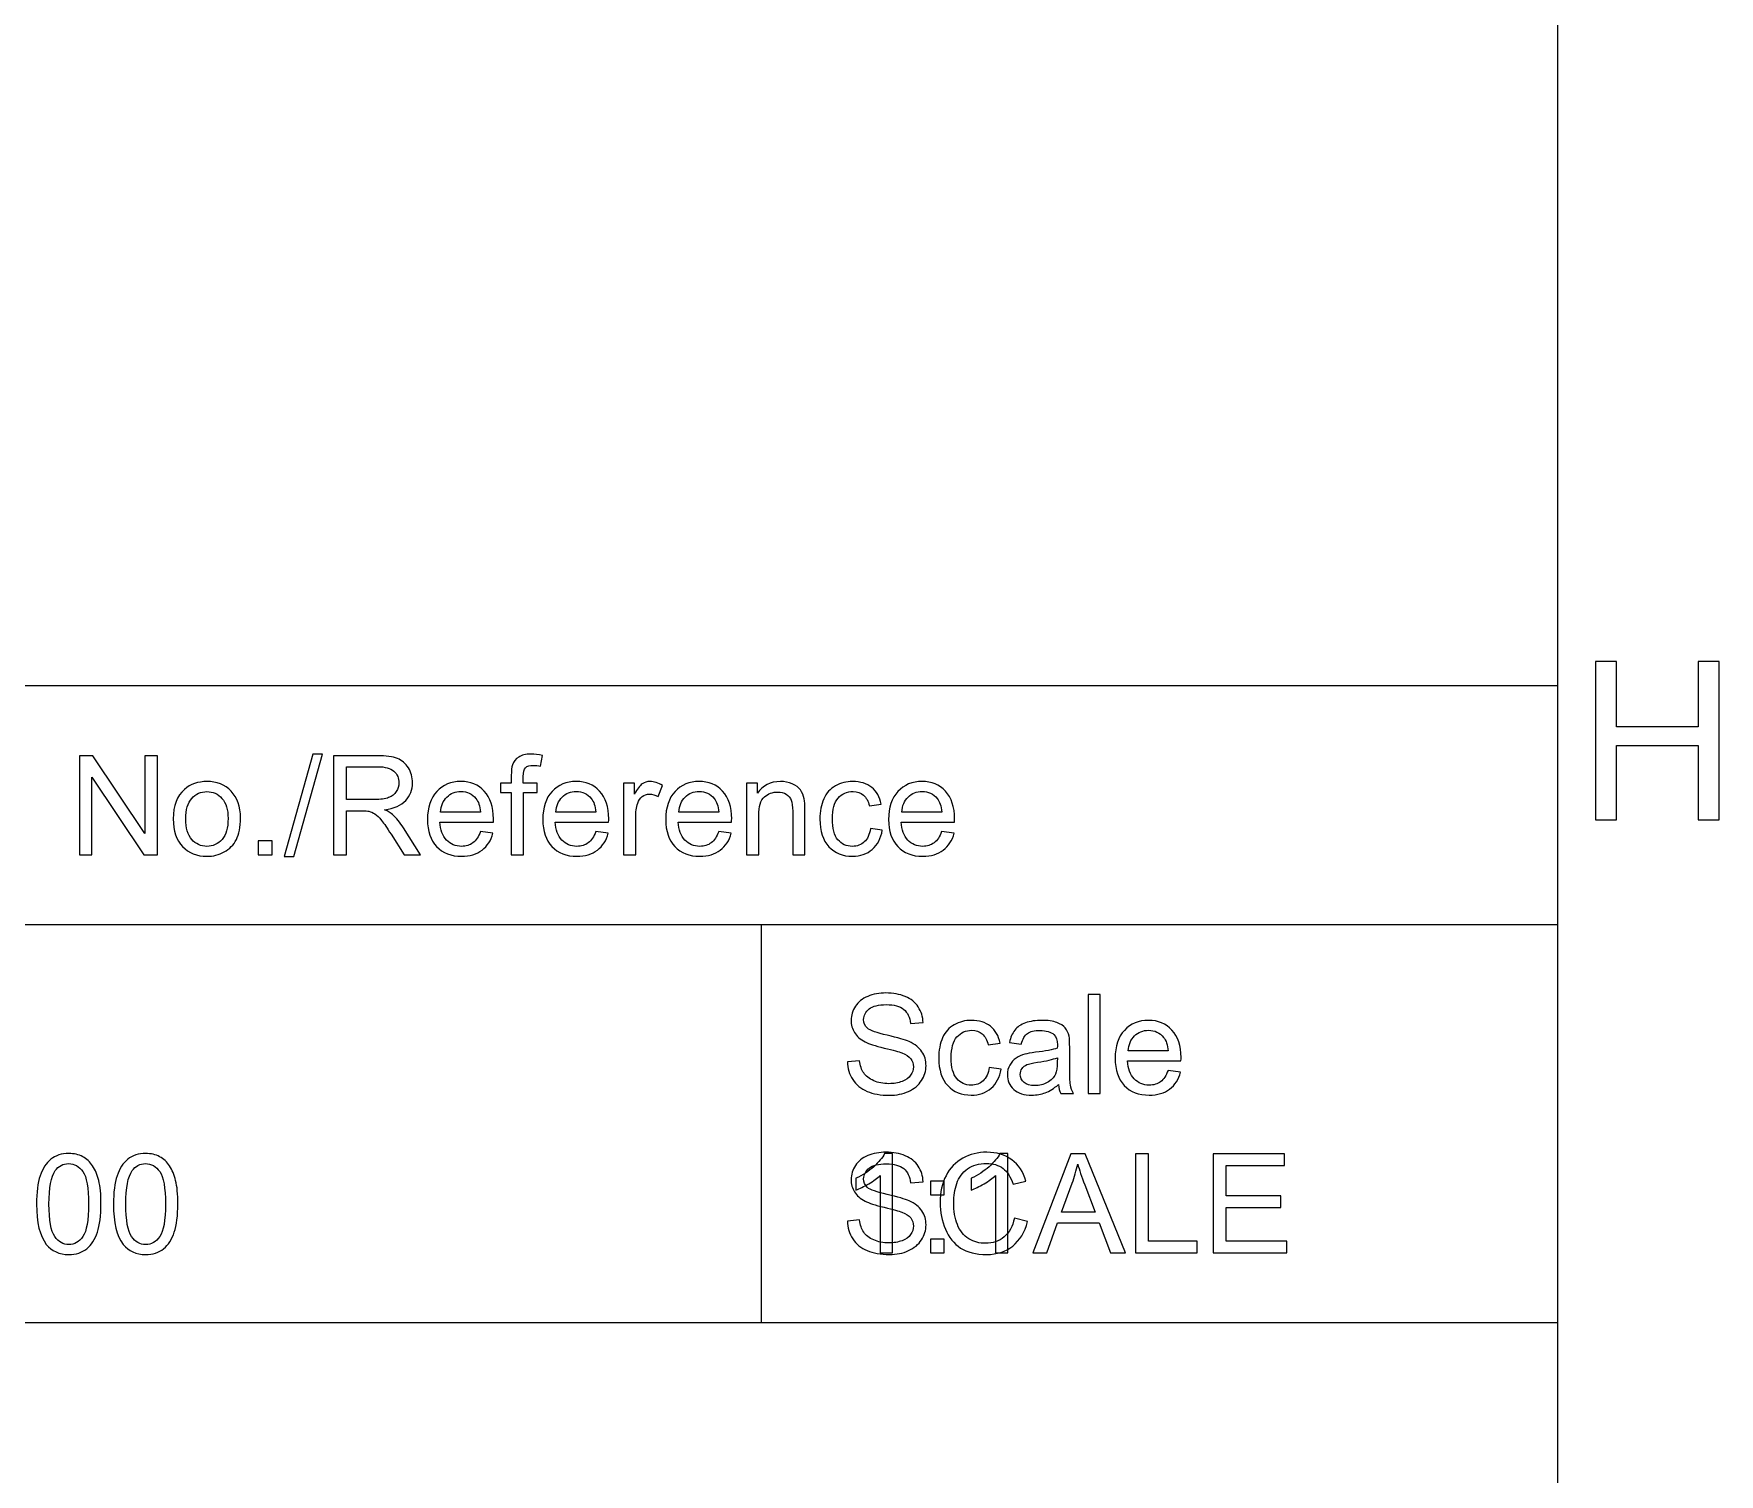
# Model space of a CAD drawing. Header units: centimetres. Extents: x -52 to 52, y -48 to 48.
# Drawn here: x 26.135 to 30.368, y -44.587 to -40.968 of the extents above; entities that cross this region are included whole.
import ezdxf

# ---------------------------------------------------------------- set-up
doc = ezdxf.new("R2010")
doc.units = ezdxf.units.CM
doc.header["$MEASUREMENT"] = 0
doc.layers.add('Title Block', color=7, linetype='Continuous')

msp = doc.modelspace()

# ---------------------------------------------------------------- linework, layer by layer
at = {"layer": 'Title Block', "lineweight": 9}
for points in [[(29.96203, -46.2054), (29.96203, -46.2054), (29.96203, 9.1946), (29.96203, 9.1946)], [(12.96203, -42.6054), (12.96203, -42.6054), (29.96203, -42.6054), (29.96203, -42.6054)], [(12.96203, -43.2054), (12.96203, -43.2054), (29.96203, -43.2054), (29.96203, -43.2054)], [(27.96203, -44.2054), (27.96203, -44.2054), (27.96203, -43.2054), (27.96203, -43.2054)], [(12.96203, -44.2054), (12.96203, -44.2054), (29.96203, -44.2054), (29.96203, -44.2054)]]:
    msp.add_open_spline(points, degree=3, dxfattribs=at)
at = {"layer": 'Title Block'}
for points, knots in [([(30.05642, -42.9429), (30.05642, -42.9429), (30.05642, -42.54512), (30.05642, -42.54512), (30.05642, -42.54512), (30.1092, -42.54512), (30.1092, -42.54512), (30.1092, -42.54512), (30.1092, -42.70901), (30.1092, -42.70901), (30.1092, -42.70901), (30.31476, -42.70901), (30.31476, -42.70901), (30.31476, -42.70901), (30.31476, -42.54512), (30.31476, -42.54512), (30.31476, -42.54512), (30.36753, -42.54512), (30.36753, -42.54512), (30.36753, -42.54512), (30.36753, -42.9429), (30.36753, -42.9429), (30.36753, -42.9429), (30.31476, -42.9429), (30.31476, -42.9429), (30.31476, -42.9429), (30.31476, -42.75568), (30.31476, -42.75568), (30.31476, -42.75568), (30.1092, -42.75568), (30.1092, -42.75568), (30.1092, -42.75568), (30.1092, -42.9429), (30.1092, -42.9429), (30.1092, -42.9429), (30.05642, -42.9429), (30.05642, -42.9429)], [0, 0, 0, 0, 0.0833333, 0.0833333, 0.0833333, 0.1666667, 0.1666667, 0.1666667, 0.25, 0.25, 0.25, 0.3333333, 0.3333333, 0.3333333, 0.4166667, 0.4166667, 0.4166667, 0.5, 0.5, 0.5, 0.5833333, 0.5833333, 0.5833333, 0.6666667, 0.6666667, 0.6666667, 0.75, 0.75, 0.75, 0.8333333, 0.8333333, 0.8333333, 0.9166667, 0.9166667, 0.9166667, 1, 1, 1, 1]), ([(26.24958, -43.0304), (26.24958, -43.0304), (26.24958, -42.78179), (26.24958, -42.78179), (26.24958, -42.78179), (26.28337, -42.78179), (26.28337, -42.78179), (26.28337, -42.78179), (26.41381, -42.97693), (26.41381, -42.97693), (26.41381, -42.97693), (26.41381, -42.78179), (26.41381, -42.78179), (26.41381, -42.78179), (26.44541, -42.78179), (26.44541, -42.78179), (26.44541, -42.78179), (26.44541, -43.0304), (26.44541, -43.0304), (26.44541, -43.0304), (26.41161, -43.0304), (26.41161, -43.0304), (26.41161, -43.0304), (26.28118, -42.83526), (26.28118, -42.83526), (26.28118, -42.83526), (26.28118, -43.0304), (26.28118, -43.0304), (26.28118, -43.0304), (26.24958, -43.0304), (26.24958, -43.0304)], [0, 0, 0, 0, 0.1, 0.1, 0.1, 0.2, 0.2, 0.2, 0.3, 0.3, 0.3, 0.4, 0.4, 0.4, 0.5, 0.5, 0.5, 0.6, 0.6, 0.6, 0.7, 0.7, 0.7, 0.8, 0.8, 0.8, 0.9, 0.9, 0.9, 1, 1, 1, 1]), ([(26.76352, -43.03457), (26.76352, -43.03457), (26.83574, -42.77762), (26.83574, -42.77762), (26.83574, -42.77762), (26.86034, -42.77762), (26.86034, -42.77762), (26.86034, -42.77762), (26.78811, -43.03457), (26.78811, -43.03457), (26.78811, -43.03457), (26.76352, -43.03457), (26.76352, -43.03457)], [0, 0, 0, 0, 0.25, 0.25, 0.25, 0.5, 0.5, 0.5, 0.75, 0.75, 0.75, 1, 1, 1, 1]), ([(26.88742, -43.0304), (26.88742, -43.0304), (26.88742, -42.78179), (26.88742, -42.78179), (26.88742, -42.78179), (26.9976, -42.78179), (26.9976, -42.78179), (27.01977, -42.78179), (27.03661, -42.78405), (27.04813, -42.7885), (27.05964, -42.79296), (27.06884, -42.80083), (27.07573, -42.81211), (27.08262, -42.8234), (27.08603, -42.8359), (27.08603, -42.84956), (27.08603, -42.86721), (27.0803, -42.88208), (27.0689, -42.89417), (27.0575, -42.90627), (27.03991, -42.91391), (27.01607, -42.91721), (27.0248, -42.92137), (27.0314, -42.92554), (27.03591, -42.92959), (27.04552, -42.93839), (27.05461, -42.94944), (27.06311, -42.96269), (27.06311, -42.96269), (27.10611, -43.0304), (27.10611, -43.0304), (27.10611, -43.0304), (27.06502, -43.0304), (27.06502, -43.0304), (27.06502, -43.0304), (27.03215, -42.97866), (27.03215, -42.97866), (27.0226, -42.96368), (27.01468, -42.95228), (27.00848, -42.94435), (27.00223, -42.93642), (26.99668, -42.93092), (26.99176, -42.92774), (26.9869, -42.92461), (26.98186, -42.92241), (26.97677, -42.92114), (26.97307, -42.92039), (26.96699, -42.91998), (26.95848, -42.91998), (26.95848, -42.91998), (26.92041, -42.91998), (26.92041, -42.91998), (26.92041, -42.91998), (26.92041, -43.0304), (26.92041, -43.0304), (26.92041, -43.0304), (26.88742, -43.0304), (26.88742, -43.0304)], [0, 0, 0, 0, 0.0526316, 0.0526316, 0.0526316, 0.1052632, 0.1052632, 0.1052632, 0.1578947, 0.1578947, 0.1578947, 0.2105263, 0.2105263, 0.2105263, 0.2631579, 0.2631579, 0.2631579, 0.3157895, 0.3157895, 0.3157895, 0.3684211, 0.3684211, 0.3684211, 0.4210526, 0.4210526, 0.4210526, 0.4736842, 0.4736842, 0.4736842, 0.5263158, 0.5263158, 0.5263158, 0.5789474, 0.5789474, 0.5789474, 0.6315789, 0.6315789, 0.6315789, 0.6842105, 0.6842105, 0.6842105, 0.7368421, 0.7368421, 0.7368421, 0.7894737, 0.7894737, 0.7894737, 0.8421053, 0.8421053, 0.8421053, 0.8947368, 0.8947368, 0.8947368, 0.9473684, 0.9473684, 0.9473684, 1, 1, 1, 1]), ([(27.33406, -43.0304), (27.33406, -43.0304), (27.33406, -42.8738), (27.33406, -42.8738), (27.33406, -42.8738), (27.30697, -42.8738), (27.30697, -42.8738), (27.30697, -42.8738), (27.30697, -42.85019), (27.30697, -42.85019), (27.30697, -42.85019), (27.33406, -42.85019), (27.33406, -42.85019), (27.33406, -42.85019), (27.33406, -42.8311), (27.33406, -42.8311), (27.33406, -42.819), (27.3351, -42.81003), (27.33724, -42.80419), (27.34019, -42.79632), (27.34528, -42.78989), (27.35269, -42.78497), (27.36004, -42.78005), (27.3704, -42.77762), (27.38371, -42.77762), (27.39233, -42.77762), (27.40182, -42.77867), (27.41224, -42.78069), (27.41224, -42.78069), (27.40767, -42.80743), (27.40767, -42.80743), (27.4013, -42.80633), (27.39534, -42.80575), (27.38967, -42.80575), (27.38041, -42.80575), (27.37387, -42.80772), (27.37, -42.81165), (27.36618, -42.81559), (27.36427, -42.82294), (27.36427, -42.8337), (27.36427, -42.8337), (27.36427, -42.85019), (27.36427, -42.85019), (27.36427, -42.85019), (27.39934, -42.85019), (27.39934, -42.85019), (27.39934, -42.85019), (27.39934, -42.8738), (27.39934, -42.8738), (27.39934, -42.8738), (27.36461, -42.8738), (27.36461, -42.8738), (27.36461, -42.8738), (27.36461, -43.0304), (27.36461, -43.0304), (27.36461, -43.0304), (27.33406, -43.0304), (27.33406, -43.0304)], [0, 0, 0, 0, 0.0526316, 0.0526316, 0.0526316, 0.1052632, 0.1052632, 0.1052632, 0.1578947, 0.1578947, 0.1578947, 0.2105263, 0.2105263, 0.2105263, 0.2631579, 0.2631579, 0.2631579, 0.3157895, 0.3157895, 0.3157895, 0.3684211, 0.3684211, 0.3684211, 0.4210526, 0.4210526, 0.4210526, 0.4736842, 0.4736842, 0.4736842, 0.5263158, 0.5263158, 0.5263158, 0.5789474, 0.5789474, 0.5789474, 0.6315789, 0.6315789, 0.6315789, 0.6842105, 0.6842105, 0.6842105, 0.7368421, 0.7368421, 0.7368421, 0.7894737, 0.7894737, 0.7894737, 0.8421053, 0.8421053, 0.8421053, 0.8947368, 0.8947368, 0.8947368, 0.9473684, 0.9473684, 0.9473684, 1, 1, 1, 1]), ([(26.92041, -42.89151), (26.92041, -42.89151), (26.99101, -42.89151), (26.99101, -42.89151), (27.00605, -42.89151), (27.01774, -42.88995), (27.02619, -42.88682), (27.03464, -42.88376), (27.04107, -42.87878), (27.04541, -42.87189), (27.0498, -42.86507), (27.052, -42.85766), (27.052, -42.84961), (27.052, -42.83787), (27.04778, -42.82814), (27.03927, -42.82056), (27.03076, -42.81298), (27.01734, -42.80922), (26.99899, -42.80922), (26.99899, -42.80922), (26.92041, -42.80922), (26.92041, -42.80922), (26.92041, -42.80922), (26.92041, -42.89151), (26.92041, -42.89151)], [0, 0, 0, 0, 0.125, 0.125, 0.125, 0.25, 0.25, 0.25, 0.375, 0.375, 0.375, 0.5, 0.5, 0.5, 0.625, 0.625, 0.625, 0.75, 0.75, 0.75, 0.875, 0.875, 0.875, 1, 1, 1, 1]), ([(26.4854, -42.9403), (26.4854, -42.90702), (26.49466, -42.88237), (26.51323, -42.86634), (26.52869, -42.85303), (26.54761, -42.84637), (26.56989, -42.84637), (26.5946, -42.84637), (26.61485, -42.85448), (26.63059, -42.87068), (26.64628, -42.88682), (26.65415, -42.90922), (26.65415, -42.93775), (26.65415, -42.9609), (26.65067, -42.97907), (26.64373, -42.99232), (26.63679, -43.00557), (26.62666, -43.01587), (26.61335, -43.02322), (26.6001, -43.03057), (26.58557, -43.03422), (26.56989, -43.03422), (26.54466, -43.03422), (26.52429, -43.02618), (26.50872, -43.01003), (26.49315, -42.99388), (26.4854, -42.97062), (26.4854, -42.9403)], [0, 0, 0, 0, 0.1111111, 0.1111111, 0.1111111, 0.2222222, 0.2222222, 0.2222222, 0.3333333, 0.3333333, 0.3333333, 0.4444444, 0.4444444, 0.4444444, 0.5555556, 0.5555556, 0.5555556, 0.6666667, 0.6666667, 0.6666667, 0.7777778, 0.7777778, 0.7777778, 0.8888889, 0.8888889, 0.8888889, 1, 1, 1, 1]), ([(26.51665, -42.94035), (26.51665, -42.96339), (26.52168, -42.98063), (26.53175, -42.99203), (26.54188, -43.00349), (26.55455, -43.00922), (26.56989, -43.00922), (26.58505, -43.00922), (26.59767, -43.00349), (26.60779, -42.99197), (26.61786, -42.98046), (26.6229, -42.96292), (26.6229, -42.93937), (26.6229, -42.91715), (26.6178, -42.90031), (26.60768, -42.88891), (26.59755, -42.87745), (26.58493, -42.87172), (26.56989, -42.87172), (26.55455, -42.87172), (26.54188, -42.87739), (26.53175, -42.88879), (26.52168, -42.90019), (26.51665, -42.91738), (26.51665, -42.94035)], [0, 0, 0, 0, 0.125, 0.125, 0.125, 0.25, 0.25, 0.25, 0.375, 0.375, 0.375, 0.5, 0.5, 0.5, 0.625, 0.625, 0.625, 0.75, 0.75, 0.75, 0.875, 0.875, 0.875, 1, 1, 1, 1]), ([(27.25657, -42.97207), (27.25657, -42.97207), (27.28817, -42.97623), (27.28817, -42.97623), (27.28325, -42.99458), (27.27405, -43.00887), (27.26062, -43.019), (27.2472, -43.02913), (27.23007, -43.03422), (27.20918, -43.03422), (27.1829, -43.03422), (27.16207, -43.02612), (27.14668, -43.00991), (27.13128, -42.99377), (27.12359, -42.97103), (27.12359, -42.9418), (27.12359, -42.91159), (27.13134, -42.8881), (27.14691, -42.87143), (27.16248, -42.85471), (27.18267, -42.84637), (27.2075, -42.84637), (27.23151, -42.84637), (27.25113, -42.85453), (27.26635, -42.87091), (27.28157, -42.88729), (27.28921, -42.91032), (27.28921, -42.94001), (27.28921, -42.9418), (27.28915, -42.94452), (27.28904, -42.94811), (27.28904, -42.94811), (27.15484, -42.94811), (27.15484, -42.94811), (27.15599, -42.96784), (27.16155, -42.983), (27.17162, -42.99348), (27.18163, -43.00395), (27.19419, -43.00922), (27.20918, -43.00922), (27.22035, -43.00922), (27.22989, -43.00627), (27.23776, -43.00037), (27.24569, -42.99446), (27.25194, -42.98503), (27.25657, -42.97207)], [0, 0, 0, 0, 0.0666667, 0.0666667, 0.0666667, 0.1333333, 0.1333333, 0.1333333, 0.2, 0.2, 0.2, 0.2666667, 0.2666667, 0.2666667, 0.3333333, 0.3333333, 0.3333333, 0.4, 0.4, 0.4, 0.4666667, 0.4666667, 0.4666667, 0.5333333, 0.5333333, 0.5333333, 0.6, 0.6, 0.6, 0.6666667, 0.6666667, 0.6666667, 0.7333333, 0.7333333, 0.7333333, 0.8, 0.8, 0.8, 0.8666667, 0.8666667, 0.8666667, 0.9333333, 0.9333333, 0.9333333, 1, 1, 1, 1]), ([(27.15657, -42.92311), (27.15657, -42.92311), (27.25692, -42.92311), (27.25692, -42.92311), (27.25559, -42.90795), (27.25171, -42.8966), (27.2454, -42.88902), (27.23574, -42.87728), (27.22312, -42.87137), (27.20767, -42.87137), (27.19367, -42.87137), (27.18192, -42.87606), (27.17237, -42.88544), (27.16288, -42.89481), (27.15761, -42.90737), (27.15657, -42.92311)], [0, 0, 0, 0, 0.2, 0.2, 0.2, 0.4, 0.4, 0.4, 0.6, 0.6, 0.6, 0.8, 0.8, 0.8, 1, 1, 1, 1]), ([(27.54615, -42.97207), (27.54615, -42.97207), (27.57775, -42.97623), (27.57775, -42.97623), (27.57283, -42.99458), (27.56363, -43.00887), (27.5502, -43.019), (27.53678, -43.02913), (27.51965, -43.03422), (27.49876, -43.03422), (27.47248, -43.03422), (27.45165, -43.02612), (27.43626, -43.00991), (27.42086, -42.99377), (27.41317, -42.97103), (27.41317, -42.9418), (27.41317, -42.91159), (27.42092, -42.8881), (27.43649, -42.87143), (27.45206, -42.85471), (27.47225, -42.84637), (27.49708, -42.84637), (27.52109, -42.84637), (27.54071, -42.85453), (27.55593, -42.87091), (27.57115, -42.88729), (27.57879, -42.91032), (27.57879, -42.94001), (27.57879, -42.9418), (27.57873, -42.94452), (27.57862, -42.94811), (27.57862, -42.94811), (27.44442, -42.94811), (27.44442, -42.94811), (27.44557, -42.96784), (27.45113, -42.983), (27.4612, -42.99348), (27.47121, -43.00395), (27.48377, -43.00922), (27.49876, -43.00922), (27.50993, -43.00922), (27.51947, -43.00627), (27.52734, -43.00037), (27.53527, -42.99446), (27.54152, -42.98503), (27.54615, -42.97207)], [0, 0, 0, 0, 0.0666667, 0.0666667, 0.0666667, 0.1333333, 0.1333333, 0.1333333, 0.2, 0.2, 0.2, 0.2666667, 0.2666667, 0.2666667, 0.3333333, 0.3333333, 0.3333333, 0.4, 0.4, 0.4, 0.4666667, 0.4666667, 0.4666667, 0.5333333, 0.5333333, 0.5333333, 0.6, 0.6, 0.6, 0.6666667, 0.6666667, 0.6666667, 0.7333333, 0.7333333, 0.7333333, 0.8, 0.8, 0.8, 0.8666667, 0.8666667, 0.8666667, 0.9333333, 0.9333333, 0.9333333, 1, 1, 1, 1]), ([(27.44615, -42.92311), (27.44615, -42.92311), (27.5465, -42.92311), (27.5465, -42.92311), (27.54517, -42.90795), (27.54129, -42.8966), (27.53498, -42.88902), (27.52532, -42.87728), (27.5127, -42.87137), (27.49725, -42.87137), (27.48325, -42.87137), (27.4715, -42.87606), (27.46195, -42.88544), (27.45246, -42.89481), (27.44719, -42.90737), (27.44615, -42.92311)], [0, 0, 0, 0, 0.2, 0.2, 0.2, 0.4, 0.4, 0.4, 0.6, 0.6, 0.6, 0.8, 0.8, 0.8, 1, 1, 1, 1]), ([(27.616, -43.0304), (27.616, -43.0304), (27.616, -42.85019), (27.616, -42.85019), (27.616, -42.85019), (27.64343, -42.85019), (27.64343, -42.85019), (27.64343, -42.85019), (27.64343, -42.8778), (27.64343, -42.8778), (27.65043, -42.86501), (27.65691, -42.85656), (27.66287, -42.85251), (27.66883, -42.8484), (27.67537, -42.84637), (27.68249, -42.84637), (27.69279, -42.84637), (27.70327, -42.84961), (27.71392, -42.85604), (27.71392, -42.85604), (27.70304, -42.88422), (27.70304, -42.88422), (27.69563, -42.88005), (27.68822, -42.87797), (27.68081, -42.87797), (27.67416, -42.87797), (27.6682, -42.88), (27.66293, -42.88399), (27.65767, -42.88798), (27.6539, -42.89354), (27.65165, -42.90066), (27.64823, -42.91148), (27.64655, -42.92334), (27.64655, -42.93625), (27.64655, -42.93625), (27.64655, -43.0304), (27.64655, -43.0304), (27.64655, -43.0304), (27.616, -43.0304), (27.616, -43.0304)], [0, 0, 0, 0, 0.0769231, 0.0769231, 0.0769231, 0.1538462, 0.1538462, 0.1538462, 0.2307692, 0.2307692, 0.2307692, 0.3076923, 0.3076923, 0.3076923, 0.3846154, 0.3846154, 0.3846154, 0.4615385, 0.4615385, 0.4615385, 0.5384615, 0.5384615, 0.5384615, 0.6153846, 0.6153846, 0.6153846, 0.6923077, 0.6923077, 0.6923077, 0.7692308, 0.7692308, 0.7692308, 0.8461538, 0.8461538, 0.8461538, 0.9230769, 0.9230769, 0.9230769, 1, 1, 1, 1]), ([(27.85488, -42.97207), (27.85488, -42.97207), (27.88648, -42.97623), (27.88648, -42.97623), (27.88156, -42.99458), (27.87236, -43.00887), (27.85893, -43.019), (27.84551, -43.02913), (27.82838, -43.03422), (27.80749, -43.03422), (27.78121, -43.03422), (27.76038, -43.02612), (27.74499, -43.00991), (27.72959, -42.99377), (27.7219, -42.97103), (27.7219, -42.9418), (27.7219, -42.91159), (27.72965, -42.8881), (27.74522, -42.87143), (27.76079, -42.85471), (27.78098, -42.84637), (27.80581, -42.84637), (27.82982, -42.84637), (27.84944, -42.85453), (27.86466, -42.87091), (27.87988, -42.88729), (27.88752, -42.91032), (27.88752, -42.94001), (27.88752, -42.9418), (27.88746, -42.94452), (27.88735, -42.94811), (27.88735, -42.94811), (27.75315, -42.94811), (27.75315, -42.94811), (27.7543, -42.96784), (27.75986, -42.983), (27.76993, -42.99348), (27.77994, -43.00395), (27.7925, -43.00922), (27.80749, -43.00922), (27.81866, -43.00922), (27.8282, -43.00627), (27.83607, -43.00037), (27.844, -42.99446), (27.85025, -42.98503), (27.85488, -42.97207)], [0, 0, 0, 0, 0.0666667, 0.0666667, 0.0666667, 0.1333333, 0.1333333, 0.1333333, 0.2, 0.2, 0.2, 0.2666667, 0.2666667, 0.2666667, 0.3333333, 0.3333333, 0.3333333, 0.4, 0.4, 0.4, 0.4666667, 0.4666667, 0.4666667, 0.5333333, 0.5333333, 0.5333333, 0.6, 0.6, 0.6, 0.6666667, 0.6666667, 0.6666667, 0.7333333, 0.7333333, 0.7333333, 0.8, 0.8, 0.8, 0.8666667, 0.8666667, 0.8666667, 0.9333333, 0.9333333, 0.9333333, 1, 1, 1, 1]), ([(27.75488, -42.92311), (27.75488, -42.92311), (27.85523, -42.92311), (27.85523, -42.92311), (27.8539, -42.90795), (27.85002, -42.8966), (27.84371, -42.88902), (27.83405, -42.87728), (27.82143, -42.87137), (27.80598, -42.87137), (27.79198, -42.87137), (27.78023, -42.87606), (27.77068, -42.88544), (27.76119, -42.89481), (27.75592, -42.90737), (27.75488, -42.92311)], [0, 0, 0, 0, 0.2, 0.2, 0.2, 0.4, 0.4, 0.4, 0.6, 0.6, 0.6, 0.8, 0.8, 0.8, 1, 1, 1, 1]), ([(27.92508, -43.0304), (27.92508, -43.0304), (27.92508, -42.85019), (27.92508, -42.85019), (27.92508, -42.85019), (27.95251, -42.85019), (27.95251, -42.85019), (27.95251, -42.85019), (27.95251, -42.87577), (27.95251, -42.87577), (27.9657, -42.85615), (27.9848, -42.84637), (28.00974, -42.84637), (28.02062, -42.84637), (28.03057, -42.84834), (28.03966, -42.85222), (28.04874, -42.8561), (28.05557, -42.86125), (28.06009, -42.86755), (28.0646, -42.87386), (28.06778, -42.88138), (28.06958, -42.89007), (28.07068, -42.89574), (28.07126, -42.90563), (28.07126, -42.91975), (28.07126, -42.91975), (28.07126, -43.0304), (28.07126, -43.0304), (28.07126, -43.0304), (28.0407, -43.0304), (28.0407, -43.0304), (28.0407, -43.0304), (28.0407, -42.92091), (28.0407, -42.92091), (28.0407, -42.90847), (28.03954, -42.89915), (28.03717, -42.89302), (28.0348, -42.88688), (28.03057, -42.88196), (28.02456, -42.87826), (28.01854, -42.87461), (28.01142, -42.87276), (28.00332, -42.87276), (27.99035, -42.87276), (27.97918, -42.87687), (27.96975, -42.88515), (27.96032, -42.89336), (27.95563, -42.90905), (27.95563, -42.93208), (27.95563, -42.93208), (27.95563, -43.0304), (27.95563, -43.0304), (27.95563, -43.0304), (27.92508, -43.0304), (27.92508, -43.0304)], [0, 0, 0, 0, 0.0555556, 0.0555556, 0.0555556, 0.1111111, 0.1111111, 0.1111111, 0.1666667, 0.1666667, 0.1666667, 0.2222222, 0.2222222, 0.2222222, 0.2777778, 0.2777778, 0.2777778, 0.3333333, 0.3333333, 0.3333333, 0.3888889, 0.3888889, 0.3888889, 0.4444444, 0.4444444, 0.4444444, 0.5, 0.5, 0.5, 0.5555556, 0.5555556, 0.5555556, 0.6111111, 0.6111111, 0.6111111, 0.6666667, 0.6666667, 0.6666667, 0.7222222, 0.7222222, 0.7222222, 0.7777778, 0.7777778, 0.7777778, 0.8333333, 0.8333333, 0.8333333, 0.8888889, 0.8888889, 0.8888889, 0.9444444, 0.9444444, 0.9444444, 1, 1, 1, 1]), ([(28.23589, -42.96443), (28.23589, -42.96443), (28.26576, -42.96859), (28.26576, -42.96859), (28.26246, -42.98914), (28.25412, -43.00517), (28.24064, -43.0168), (28.22716, -43.02843), (28.21055, -43.03422), (28.19093, -43.03422), (28.16633, -43.03422), (28.14654, -43.02618), (28.13161, -43.01009), (28.11662, -42.994), (28.10916, -42.97097), (28.10916, -42.94099), (28.10916, -42.92155), (28.1124, -42.90459), (28.11882, -42.89001), (28.12525, -42.87548), (28.13503, -42.86454), (28.14822, -42.85731), (28.16136, -42.85002), (28.17565, -42.84637), (28.19116, -42.84637), (28.21066, -42.84637), (28.22669, -42.85129), (28.23908, -42.86119), (28.25152, -42.87108), (28.25951, -42.88515), (28.26298, -42.90332), (28.26298, -42.90332), (28.23346, -42.90783), (28.23346, -42.90783), (28.23063, -42.89574), (28.22565, -42.88665), (28.21842, -42.88052), (28.21124, -42.87444), (28.20256, -42.87137), (28.19238, -42.87137), (28.17698, -42.87137), (28.16448, -42.87687), (28.15482, -42.88787), (28.14521, -42.89892), (28.14041, -42.91628), (28.14041, -42.94012), (28.14041, -42.96431), (28.14504, -42.98185), (28.1543, -42.99278), (28.16361, -43.00372), (28.17571, -43.00922), (28.19058, -43.00922), (28.20262, -43.00922), (28.21263, -43.00557), (28.22062, -42.99822), (28.22866, -42.99093), (28.23375, -42.97965), (28.23589, -42.96443)], [0, 0, 0, 0, 0.0526316, 0.0526316, 0.0526316, 0.1052632, 0.1052632, 0.1052632, 0.1578947, 0.1578947, 0.1578947, 0.2105263, 0.2105263, 0.2105263, 0.2631579, 0.2631579, 0.2631579, 0.3157895, 0.3157895, 0.3157895, 0.3684211, 0.3684211, 0.3684211, 0.4210526, 0.4210526, 0.4210526, 0.4736842, 0.4736842, 0.4736842, 0.5263158, 0.5263158, 0.5263158, 0.5789474, 0.5789474, 0.5789474, 0.6315789, 0.6315789, 0.6315789, 0.6842105, 0.6842105, 0.6842105, 0.7368421, 0.7368421, 0.7368421, 0.7894737, 0.7894737, 0.7894737, 0.8421053, 0.8421053, 0.8421053, 0.8947368, 0.8947368, 0.8947368, 0.9473684, 0.9473684, 0.9473684, 1, 1, 1, 1]), ([(28.41471, -42.97207), (28.41471, -42.97207), (28.44631, -42.97623), (28.44631, -42.97623), (28.44139, -42.99458), (28.43219, -43.00887), (28.41876, -43.019), (28.40534, -43.02913), (28.38821, -43.03422), (28.36732, -43.03422), (28.34104, -43.03422), (28.32021, -43.02612), (28.30482, -43.00991), (28.28942, -42.99377), (28.28173, -42.97103), (28.28173, -42.9418), (28.28173, -42.91159), (28.28948, -42.8881), (28.30505, -42.87143), (28.32062, -42.85471), (28.34081, -42.84637), (28.36564, -42.84637), (28.38965, -42.84637), (28.40927, -42.85453), (28.42449, -42.87091), (28.43971, -42.88729), (28.44735, -42.91032), (28.44735, -42.94001), (28.44735, -42.9418), (28.44729, -42.94452), (28.44718, -42.94811), (28.44718, -42.94811), (28.31298, -42.94811), (28.31298, -42.94811), (28.31413, -42.96784), (28.31969, -42.983), (28.32976, -42.99348), (28.33977, -43.00395), (28.35233, -43.00922), (28.36732, -43.00922), (28.37849, -43.00922), (28.38803, -43.00627), (28.3959, -43.00037), (28.40383, -42.99446), (28.41008, -42.98503), (28.41471, -42.97207)], [0, 0, 0, 0, 0.0666667, 0.0666667, 0.0666667, 0.1333333, 0.1333333, 0.1333333, 0.2, 0.2, 0.2, 0.2666667, 0.2666667, 0.2666667, 0.3333333, 0.3333333, 0.3333333, 0.4, 0.4, 0.4, 0.4666667, 0.4666667, 0.4666667, 0.5333333, 0.5333333, 0.5333333, 0.6, 0.6, 0.6, 0.6666667, 0.6666667, 0.6666667, 0.7333333, 0.7333333, 0.7333333, 0.8, 0.8, 0.8, 0.8666667, 0.8666667, 0.8666667, 0.9333333, 0.9333333, 0.9333333, 1, 1, 1, 1]), ([(28.31471, -42.92311), (28.31471, -42.92311), (28.41506, -42.92311), (28.41506, -42.92311), (28.41373, -42.90795), (28.40985, -42.8966), (28.40354, -42.88902), (28.39388, -42.87728), (28.38126, -42.87137), (28.36581, -42.87137), (28.35181, -42.87137), (28.34006, -42.87606), (28.33051, -42.88544), (28.32102, -42.89481), (28.31575, -42.90737), (28.31471, -42.92311)], [0, 0, 0, 0, 0.2, 0.2, 0.2, 0.4, 0.4, 0.4, 0.6, 0.6, 0.6, 0.8, 0.8, 0.8, 1, 1, 1, 1]), ([(26.69865, -43.0304), (26.69865, -43.0304), (26.69865, -42.99568), (26.69865, -42.99568), (26.69865, -42.99568), (26.73337, -42.99568), (26.73337, -42.99568), (26.73337, -42.99568), (26.73337, -43.0304), (26.73337, -43.0304), (26.73337, -43.0304), (26.69865, -43.0304), (26.69865, -43.0304)], [0, 0, 0, 0, 0.25, 0.25, 0.25, 0.5, 0.5, 0.5, 0.75, 0.75, 0.75, 1, 1, 1, 1]), ([(28.178, -43.55054), (28.178, -43.55054), (28.2089, -43.54776), (28.2089, -43.54776), (28.21035, -43.56026), (28.21377, -43.5705), (28.21915, -43.57855), (28.22453, -43.58653), (28.23286, -43.59302), (28.24415, -43.59799), (28.25543, -43.60291), (28.26816, -43.6054), (28.28228, -43.6054), (28.29484, -43.6054), (28.30589, -43.60355), (28.3155, -43.59979), (28.32511, -43.59603), (28.33223, -43.59087), (28.33691, -43.58434), (28.3416, -43.5778), (28.34397, -43.57068), (28.34397, -43.56304), (28.34397, -43.55528), (28.34172, -43.54851), (28.3372, -43.54267), (28.33269, -43.53688), (28.32522, -43.53202), (28.31481, -43.52803), (28.30815, -43.52548), (28.29339, -43.52143), (28.27054, -43.51593), (28.24768, -43.51044), (28.23171, -43.50529), (28.22256, -43.50042), (28.2107, -43.49417), (28.2019, -43.48642), (28.19612, -43.47722), (28.19027, -43.46802), (28.18738, -43.45766), (28.18738, -43.44626), (28.18738, -43.43364), (28.19096, -43.42189), (28.19808, -43.41101), (28.2052, -43.40008), (28.21556, -43.3918), (28.22927, -43.38613), (28.24293, -43.38046), (28.25815, -43.37762), (28.27488, -43.37762), (28.29328, -43.37762), (28.30954, -43.38058), (28.3236, -43.38654), (28.33767, -43.39244), (28.34849, -43.40118), (28.35607, -43.41275), (28.36365, -43.42427), (28.3677, -43.43735), (28.36828, -43.45193), (28.36828, -43.45193), (28.33668, -43.45436), (28.33668, -43.45436), (28.335, -43.43868), (28.32927, -43.42681), (28.31949, -43.41883), (28.30971, -43.41078), (28.29525, -43.40679), (28.27615, -43.40679), (28.25624, -43.40679), (28.24172, -43.41044), (28.23263, -43.41773), (28.22355, -43.42502), (28.21897, -43.43382), (28.21897, -43.44412), (28.21897, -43.45303), (28.22221, -43.46038), (28.22864, -43.46616), (28.235, -43.47189), (28.2515, -43.47785), (28.27823, -43.48387), (28.30497, -43.48995), (28.32331, -43.49522), (28.33327, -43.49973), (28.34768, -43.50638), (28.35838, -43.51478), (28.36527, -43.52502), (28.37216, -43.5352), (28.37557, -43.54695), (28.37557, -43.56026), (28.37557, -43.57351), (28.37181, -43.5859), (28.36423, -43.59759), (28.35665, -43.60928), (28.34583, -43.61836), (28.33165, -43.62484), (28.31747, -43.63133), (28.30155, -43.63457), (28.28379, -43.63457), (28.26133, -43.63457), (28.24253, -43.63127), (28.22737, -43.62473), (28.21215, -43.61819), (28.20028, -43.60835), (28.19166, -43.59516), (28.18298, -43.58202), (28.17847, -43.56715), (28.178, -43.55054)], [0, 0, 0, 0, 0.0285714, 0.0285714, 0.0285714, 0.0571429, 0.0571429, 0.0571429, 0.0857143, 0.0857143, 0.0857143, 0.1142857, 0.1142857, 0.1142857, 0.1428571, 0.1428571, 0.1428571, 0.1714286, 0.1714286, 0.1714286, 0.2, 0.2, 0.2, 0.2285714, 0.2285714, 0.2285714, 0.2571429, 0.2571429, 0.2571429, 0.2857143, 0.2857143, 0.2857143, 0.3142857, 0.3142857, 0.3142857, 0.3428571, 0.3428571, 0.3428571, 0.3714286, 0.3714286, 0.3714286, 0.4, 0.4, 0.4, 0.4285714, 0.4285714, 0.4285714, 0.4571429, 0.4571429, 0.4571429, 0.4857143, 0.4857143, 0.4857143, 0.5142857, 0.5142857, 0.5142857, 0.5428571, 0.5428571, 0.5428571, 0.5714286, 0.5714286, 0.5714286, 0.6, 0.6, 0.6, 0.6285714, 0.6285714, 0.6285714, 0.6571429, 0.6571429, 0.6571429, 0.6857143, 0.6857143, 0.6857143, 0.7142857, 0.7142857, 0.7142857, 0.7428571, 0.7428571, 0.7428571, 0.7714286, 0.7714286, 0.7714286, 0.8, 0.8, 0.8, 0.8285714, 0.8285714, 0.8285714, 0.8571429, 0.8571429, 0.8571429, 0.8857143, 0.8857143, 0.8857143, 0.9142857, 0.9142857, 0.9142857, 0.9428571, 0.9428571, 0.9428571, 0.9714286, 0.9714286, 0.9714286, 1, 1, 1, 1]), ([(28.78257, -43.6304), (28.78257, -43.6304), (28.78257, -43.38179), (28.78257, -43.38179), (28.78257, -43.38179), (28.81313, -43.38179), (28.81313, -43.38179), (28.81313, -43.38179), (28.81313, -43.6304), (28.81313, -43.6304), (28.81313, -43.6304), (28.78257, -43.6304), (28.78257, -43.6304)], [0, 0, 0, 0, 0.25, 0.25, 0.25, 0.5, 0.5, 0.5, 0.75, 0.75, 0.75, 1, 1, 1, 1]), ([(28.53425, -43.56443), (28.53425, -43.56443), (28.56412, -43.56859), (28.56412, -43.56859), (28.56082, -43.58914), (28.55248, -43.60517), (28.539, -43.6168), (28.52552, -43.62843), (28.50891, -43.63422), (28.48929, -43.63422), (28.46469, -43.63422), (28.4449, -43.62618), (28.42997, -43.61009), (28.41498, -43.594), (28.40752, -43.57097), (28.40752, -43.54099), (28.40752, -43.52155), (28.41076, -43.50459), (28.41718, -43.49001), (28.42361, -43.47548), (28.43339, -43.46454), (28.44658, -43.45731), (28.45972, -43.45002), (28.47401, -43.44637), (28.48952, -43.44637), (28.50902, -43.44637), (28.52505, -43.45129), (28.53744, -43.46119), (28.54988, -43.47108), (28.55787, -43.48515), (28.56134, -43.50332), (28.56134, -43.50332), (28.53182, -43.50783), (28.53182, -43.50783), (28.52899, -43.49574), (28.52401, -43.48665), (28.51678, -43.48052), (28.5096, -43.47444), (28.50092, -43.47137), (28.49074, -43.47137), (28.47534, -43.47137), (28.46284, -43.47687), (28.45318, -43.48787), (28.44357, -43.49892), (28.43877, -43.51628), (28.43877, -43.54012), (28.43877, -43.56431), (28.4434, -43.58185), (28.45266, -43.59278), (28.46197, -43.60372), (28.47407, -43.60922), (28.48894, -43.60922), (28.50098, -43.60922), (28.51099, -43.60557), (28.51898, -43.59822), (28.52702, -43.59093), (28.53211, -43.57965), (28.53425, -43.56443)], [0, 0, 0, 0, 0.0526316, 0.0526316, 0.0526316, 0.1052632, 0.1052632, 0.1052632, 0.1578947, 0.1578947, 0.1578947, 0.2105263, 0.2105263, 0.2105263, 0.2631579, 0.2631579, 0.2631579, 0.3157895, 0.3157895, 0.3157895, 0.3684211, 0.3684211, 0.3684211, 0.4210526, 0.4210526, 0.4210526, 0.4736842, 0.4736842, 0.4736842, 0.5263158, 0.5263158, 0.5263158, 0.5789474, 0.5789474, 0.5789474, 0.6315789, 0.6315789, 0.6315789, 0.6842105, 0.6842105, 0.6842105, 0.7368421, 0.7368421, 0.7368421, 0.7894737, 0.7894737, 0.7894737, 0.8421053, 0.8421053, 0.8421053, 0.8947368, 0.8947368, 0.8947368, 0.9473684, 0.9473684, 0.9473684, 1, 1, 1, 1]), ([(28.70786, -43.60783), (28.69652, -43.61749), (28.68558, -43.62427), (28.67511, -43.62826), (28.66464, -43.63225), (28.65341, -43.63422), (28.64137, -43.63422), (28.62158, -43.63422), (28.60636, -43.62942), (28.59571, -43.61975), (28.58506, -43.61015), (28.57974, -43.59782), (28.57974, -43.58283), (28.57974, -43.57403), (28.58177, -43.56599), (28.58576, -43.5587), (28.58981, -43.55141), (28.59508, -43.54562), (28.60156, -43.54122), (28.6081, -43.53682), (28.61539, -43.53347), (28.62355, -43.53121), (28.62957, -43.52965), (28.63865, -43.52814), (28.65075, -43.52664), (28.6754, -43.52375), (28.69363, -43.52022), (28.70526, -43.51616), (28.70538, -43.512), (28.70543, -43.50934), (28.70543, -43.50824), (28.70543, -43.49585), (28.70254, -43.48711), (28.69675, -43.48202), (28.68894, -43.47513), (28.67731, -43.47172), (28.66192, -43.47172), (28.64751, -43.47172), (28.63686, -43.47427), (28.63003, -43.4793), (28.62314, -43.48434), (28.61811, -43.49325), (28.61481, -43.5061), (28.61481, -43.5061), (28.58495, -43.50193), (28.58495, -43.50193), (28.58767, -43.48914), (28.59212, -43.47878), (28.59837, -43.47091), (28.60462, -43.46304), (28.61365, -43.45702), (28.62546, -43.45274), (28.6372, -43.44851), (28.65092, -43.44637), (28.66643, -43.44637), (28.68182, -43.44637), (28.69438, -43.44817), (28.70404, -43.45181), (28.71365, -43.45546), (28.72077, -43.45997), (28.72528, -43.46547), (28.7298, -43.47097), (28.73298, -43.47791), (28.73483, -43.4863), (28.73582, -43.49151), (28.73634, -43.50089), (28.73634, -43.51437), (28.73634, -43.51437), (28.73634, -43.55488), (28.73634, -43.55488), (28.73634, -43.58318), (28.73697, -43.60106), (28.73825, -43.60864), (28.73946, -43.61622), (28.74201, -43.62346), (28.74571, -43.6304), (28.74571, -43.6304), (28.71377, -43.6304), (28.71377, -43.6304), (28.7107, -43.62398), (28.70873, -43.61645), (28.70786, -43.60783)], [0, 0, 0, 0, 0.037037, 0.037037, 0.037037, 0.0740741, 0.0740741, 0.0740741, 0.1111111, 0.1111111, 0.1111111, 0.1481481, 0.1481481, 0.1481481, 0.1851852, 0.1851852, 0.1851852, 0.2222222, 0.2222222, 0.2222222, 0.2592593, 0.2592593, 0.2592593, 0.2962963, 0.2962963, 0.2962963, 0.3333333, 0.3333333, 0.3333333, 0.3703704, 0.3703704, 0.3703704, 0.4074074, 0.4074074, 0.4074074, 0.4444444, 0.4444444, 0.4444444, 0.4814815, 0.4814815, 0.4814815, 0.5185185, 0.5185185, 0.5185185, 0.5555556, 0.5555556, 0.5555556, 0.5925926, 0.5925926, 0.5925926, 0.6296296, 0.6296296, 0.6296296, 0.6666667, 0.6666667, 0.6666667, 0.7037037, 0.7037037, 0.7037037, 0.7407407, 0.7407407, 0.7407407, 0.7777778, 0.7777778, 0.7777778, 0.8148148, 0.8148148, 0.8148148, 0.8518519, 0.8518519, 0.8518519, 0.8888889, 0.8888889, 0.8888889, 0.9259259, 0.9259259, 0.9259259, 0.962963, 0.962963, 0.962963, 1, 1, 1, 1]), ([(28.98332, -43.57207), (28.98332, -43.57207), (29.01492, -43.57623), (29.01492, -43.57623), (29.01, -43.59458), (29.0008, -43.60887), (28.98737, -43.619), (28.97395, -43.62913), (28.95682, -43.63422), (28.93593, -43.63422), (28.90965, -43.63422), (28.88882, -43.62612), (28.87343, -43.60991), (28.85803, -43.59377), (28.85034, -43.57103), (28.85034, -43.5418), (28.85034, -43.51159), (28.85809, -43.4881), (28.87366, -43.47143), (28.88923, -43.45471), (28.90942, -43.44637), (28.93425, -43.44637), (28.95826, -43.44637), (28.97788, -43.45453), (28.9931, -43.47091), (29.00832, -43.48729), (29.01596, -43.51032), (29.01596, -43.54001), (29.01596, -43.5418), (29.0159, -43.54452), (29.01579, -43.54811), (29.01579, -43.54811), (28.88159, -43.54811), (28.88159, -43.54811), (28.88274, -43.56784), (28.8883, -43.583), (28.89837, -43.59348), (28.90838, -43.60395), (28.92094, -43.60922), (28.93593, -43.60922), (28.9471, -43.60922), (28.95664, -43.60627), (28.96451, -43.60037), (28.97244, -43.59446), (28.97869, -43.58503), (28.98332, -43.57207)], [0, 0, 0, 0, 0.0666667, 0.0666667, 0.0666667, 0.1333333, 0.1333333, 0.1333333, 0.2, 0.2, 0.2, 0.2666667, 0.2666667, 0.2666667, 0.3333333, 0.3333333, 0.3333333, 0.4, 0.4, 0.4, 0.4666667, 0.4666667, 0.4666667, 0.5333333, 0.5333333, 0.5333333, 0.6, 0.6, 0.6, 0.6666667, 0.6666667, 0.6666667, 0.7333333, 0.7333333, 0.7333333, 0.8, 0.8, 0.8, 0.8666667, 0.8666667, 0.8666667, 0.9333333, 0.9333333, 0.9333333, 1, 1, 1, 1]), ([(28.88332, -43.52311), (28.88332, -43.52311), (28.98367, -43.52311), (28.98367, -43.52311), (28.98234, -43.50795), (28.97846, -43.4966), (28.97215, -43.48902), (28.96249, -43.47728), (28.94987, -43.47137), (28.93442, -43.47137), (28.92042, -43.47137), (28.90867, -43.47606), (28.89912, -43.48544), (28.88963, -43.49481), (28.88436, -43.50737), (28.88332, -43.52311)], [0, 0, 0, 0, 0.2, 0.2, 0.2, 0.4, 0.4, 0.4, 0.6, 0.6, 0.6, 0.8, 0.8, 0.8, 1, 1, 1, 1]), ([(28.70543, -43.54012), (28.69432, -43.54464), (28.67766, -43.54846), (28.65543, -43.55158), (28.64282, -43.55338), (28.63391, -43.5554), (28.6287, -43.55766), (28.62349, -43.55991), (28.6195, -43.56321), (28.61666, -43.5675), (28.61383, -43.57184), (28.61238, -43.57664), (28.61238, -43.58196), (28.61238, -43.59001), (28.61545, -43.59678), (28.62164, -43.60216), (28.62783, -43.60754), (28.63686, -43.61026), (28.64872, -43.61026), (28.66047, -43.61026), (28.67094, -43.60771), (28.68014, -43.60256), (28.68929, -43.59747), (28.69606, -43.59047), (28.70034, -43.58162), (28.70364, -43.57473), (28.70526, -43.5646), (28.70526, -43.55123), (28.70526, -43.55123), (28.70543, -43.54012), (28.70543, -43.54012)], [0, 0, 0, 0, 0.1, 0.1, 0.1, 0.2, 0.2, 0.2, 0.3, 0.3, 0.3, 0.4, 0.4, 0.4, 0.5, 0.5, 0.5, 0.6, 0.6, 0.6, 0.7, 0.7, 0.7, 0.8, 0.8, 0.8, 0.9, 0.9, 0.9, 1, 1, 1, 1]), ([(26.14199, -43.90772), (26.14199, -43.87838), (26.145, -43.85465), (26.15102, -43.83671), (26.1571, -43.81871), (26.16607, -43.80488), (26.17799, -43.79522), (26.18985, -43.78555), (26.20484, -43.78075), (26.2229, -43.78075), (26.23621, -43.78075), (26.2479, -43.78341), (26.25802, -43.78879), (26.26809, -43.79417), (26.27643, -43.80193), (26.28291, -43.81206), (26.28939, -43.82213), (26.29448, -43.83445), (26.29818, -43.84898), (26.30195, -43.8635), (26.3038, -43.88312), (26.3038, -43.90772), (26.3038, -43.93688), (26.30079, -43.96049), (26.29483, -43.97843), (26.28887, -43.99643), (26.2799, -44.01026), (26.26798, -44.01998), (26.25611, -44.02971), (26.24107, -44.03457), (26.2229, -44.03457), (26.199, -44.03457), (26.18019, -44.02606), (26.16653, -44.00899), (26.15015, -43.98815), (26.14199, -43.95442), (26.14199, -43.90772)], [0, 0, 0, 0, 0.0833333, 0.0833333, 0.0833333, 0.1666667, 0.1666667, 0.1666667, 0.25, 0.25, 0.25, 0.3333333, 0.3333333, 0.3333333, 0.4166667, 0.4166667, 0.4166667, 0.5, 0.5, 0.5, 0.5833333, 0.5833333, 0.5833333, 0.6666667, 0.6666667, 0.6666667, 0.75, 0.75, 0.75, 0.8333333, 0.8333333, 0.8333333, 0.9166667, 0.9166667, 0.9166667, 1, 1, 1, 1]), ([(26.17324, -43.90783), (26.17324, -43.94875), (26.17799, -43.97594), (26.18754, -43.98937), (26.19709, -44.00285), (26.20889, -44.00957), (26.2229, -44.00957), (26.2369, -44.00957), (26.24871, -44.0028), (26.25825, -43.98931), (26.2678, -43.97577), (26.27255, -43.94863), (26.27255, -43.90783), (26.27255, -43.86692), (26.2678, -43.83972), (26.25825, -43.82629), (26.24876, -43.81281), (26.23684, -43.8061), (26.22255, -43.8061), (26.20854, -43.8061), (26.19732, -43.81206), (26.18893, -43.82392), (26.17845, -43.83902), (26.17324, -43.86703), (26.17324, -43.90783)], [0, 0, 0, 0, 0.125, 0.125, 0.125, 0.25, 0.25, 0.25, 0.375, 0.375, 0.375, 0.5, 0.5, 0.5, 0.625, 0.625, 0.625, 0.75, 0.75, 0.75, 0.875, 0.875, 0.875, 1, 1, 1, 1]), ([(26.3351, -43.90772), (26.3351, -43.87838), (26.33811, -43.85465), (26.34413, -43.83671), (26.35021, -43.81871), (26.35918, -43.80488), (26.3711, -43.79522), (26.38296, -43.78555), (26.39795, -43.78075), (26.41601, -43.78075), (26.42932, -43.78075), (26.44101, -43.78341), (26.45113, -43.78879), (26.4612, -43.79417), (26.46954, -43.80193), (26.47602, -43.81206), (26.4825, -43.82213), (26.48759, -43.83445), (26.49129, -43.84898), (26.49506, -43.8635), (26.49691, -43.88312), (26.49691, -43.90772), (26.49691, -43.93688), (26.4939, -43.96049), (26.48794, -43.97843), (26.48198, -43.99643), (26.47301, -44.01026), (26.46109, -44.01998), (26.44922, -44.02971), (26.43418, -44.03457), (26.41601, -44.03457), (26.39211, -44.03457), (26.3733, -44.02606), (26.35964, -44.00899), (26.34326, -43.98815), (26.3351, -43.95442), (26.3351, -43.90772)], [0, 0, 0, 0, 0.0833333, 0.0833333, 0.0833333, 0.1666667, 0.1666667, 0.1666667, 0.25, 0.25, 0.25, 0.3333333, 0.3333333, 0.3333333, 0.4166667, 0.4166667, 0.4166667, 0.5, 0.5, 0.5, 0.5833333, 0.5833333, 0.5833333, 0.6666667, 0.6666667, 0.6666667, 0.75, 0.75, 0.75, 0.8333333, 0.8333333, 0.8333333, 0.9166667, 0.9166667, 0.9166667, 1, 1, 1, 1]), ([(26.36635, -43.90783), (26.36635, -43.94875), (26.3711, -43.97594), (26.38065, -43.98937), (26.3902, -44.00285), (26.402, -44.00957), (26.41601, -44.00957), (26.43001, -44.00957), (26.44182, -44.0028), (26.45136, -43.98931), (26.46091, -43.97577), (26.46566, -43.94863), (26.46566, -43.90783), (26.46566, -43.86692), (26.46091, -43.83972), (26.45136, -43.82629), (26.44187, -43.81281), (26.42995, -43.8061), (26.41566, -43.8061), (26.40165, -43.8061), (26.39043, -43.81206), (26.38204, -43.82392), (26.37156, -43.83902), (26.36635, -43.86703), (26.36635, -43.90783)], [0, 0, 0, 0, 0.125, 0.125, 0.125, 0.25, 0.25, 0.25, 0.375, 0.375, 0.375, 0.5, 0.5, 0.5, 0.625, 0.625, 0.625, 0.75, 0.75, 0.75, 0.875, 0.875, 0.875, 1, 1, 1, 1]), ([(28.178, -43.95054), (28.178, -43.95054), (28.2089, -43.94776), (28.2089, -43.94776), (28.21035, -43.96026), (28.21377, -43.9705), (28.21915, -43.97855), (28.22453, -43.98653), (28.23286, -43.99302), (28.24415, -43.99799), (28.25543, -44.00291), (28.26816, -44.0054), (28.28228, -44.0054), (28.29484, -44.0054), (28.30589, -44.00355), (28.3155, -43.99979), (28.32511, -43.99603), (28.33223, -43.99087), (28.33691, -43.98434), (28.3416, -43.9778), (28.34397, -43.97068), (28.34397, -43.96304), (28.34397, -43.95528), (28.34172, -43.94851), (28.3372, -43.94267), (28.33269, -43.93688), (28.32522, -43.93202), (28.31481, -43.92803), (28.30815, -43.92548), (28.29339, -43.92143), (28.27054, -43.91593), (28.24768, -43.91044), (28.23171, -43.90529), (28.22256, -43.90042), (28.2107, -43.89417), (28.2019, -43.88642), (28.19612, -43.87722), (28.19027, -43.86802), (28.18738, -43.85766), (28.18738, -43.84626), (28.18738, -43.83364), (28.19096, -43.82189), (28.19808, -43.81101), (28.2052, -43.80008), (28.21556, -43.7918), (28.22927, -43.78613), (28.24293, -43.78046), (28.25815, -43.77762), (28.27488, -43.77762), (28.29328, -43.77762), (28.30954, -43.78058), (28.3236, -43.78654), (28.33767, -43.79244), (28.34849, -43.80118), (28.35607, -43.81275), (28.36365, -43.82427), (28.3677, -43.83735), (28.36828, -43.85193), (28.36828, -43.85193), (28.33668, -43.85436), (28.33668, -43.85436), (28.335, -43.83868), (28.32927, -43.82681), (28.31949, -43.81883), (28.30971, -43.81078), (28.29525, -43.80679), (28.27615, -43.80679), (28.25624, -43.80679), (28.24172, -43.81044), (28.23263, -43.81773), (28.22355, -43.82502), (28.21897, -43.83382), (28.21897, -43.84412), (28.21897, -43.85303), (28.22221, -43.86038), (28.22864, -43.86616), (28.235, -43.87189), (28.2515, -43.87785), (28.27823, -43.88387), (28.30497, -43.88995), (28.32331, -43.89522), (28.33327, -43.89973), (28.34768, -43.90638), (28.35838, -43.91478), (28.36527, -43.92502), (28.37216, -43.9352), (28.37557, -43.94695), (28.37557, -43.96026), (28.37557, -43.97351), (28.37181, -43.9859), (28.36423, -43.99759), (28.35665, -44.00928), (28.34583, -44.01836), (28.33165, -44.02484), (28.31747, -44.03133), (28.30155, -44.03457), (28.28379, -44.03457), (28.26133, -44.03457), (28.24253, -44.03127), (28.22737, -44.02473), (28.21215, -44.01819), (28.20028, -44.00835), (28.19166, -43.99516), (28.18298, -43.98202), (28.17847, -43.96715), (28.178, -43.95054)], [0, 0, 0, 0, 0.0285714, 0.0285714, 0.0285714, 0.0571429, 0.0571429, 0.0571429, 0.0857143, 0.0857143, 0.0857143, 0.1142857, 0.1142857, 0.1142857, 0.1428571, 0.1428571, 0.1428571, 0.1714286, 0.1714286, 0.1714286, 0.2, 0.2, 0.2, 0.2285714, 0.2285714, 0.2285714, 0.2571429, 0.2571429, 0.2571429, 0.2857143, 0.2857143, 0.2857143, 0.3142857, 0.3142857, 0.3142857, 0.3428571, 0.3428571, 0.3428571, 0.3714286, 0.3714286, 0.3714286, 0.4, 0.4, 0.4, 0.4285714, 0.4285714, 0.4285714, 0.4571429, 0.4571429, 0.4571429, 0.4857143, 0.4857143, 0.4857143, 0.5142857, 0.5142857, 0.5142857, 0.5428571, 0.5428571, 0.5428571, 0.5714286, 0.5714286, 0.5714286, 0.6, 0.6, 0.6, 0.6285714, 0.6285714, 0.6285714, 0.6571429, 0.6571429, 0.6571429, 0.6857143, 0.6857143, 0.6857143, 0.7142857, 0.7142857, 0.7142857, 0.7428571, 0.7428571, 0.7428571, 0.7714286, 0.7714286, 0.7714286, 0.8, 0.8, 0.8, 0.8285714, 0.8285714, 0.8285714, 0.8571429, 0.8571429, 0.8571429, 0.8857143, 0.8857143, 0.8857143, 0.9142857, 0.9142857, 0.9142857, 0.9428571, 0.9428571, 0.9428571, 0.9714286, 0.9714286, 0.9714286, 1, 1, 1, 1]), ([(28.2912, -44.0304), (28.2912, -44.0304), (28.26064, -44.0304), (28.26064, -44.0304), (28.26064, -44.0304), (28.26064, -43.83584), (28.26064, -43.83584), (28.25329, -43.8429), (28.24363, -43.8499), (28.23171, -43.85691), (28.21978, -43.86391), (28.20902, -43.86917), (28.19953, -43.87265), (28.19953, -43.87265), (28.19953, -43.84313), (28.19953, -43.84313), (28.2166, -43.83515), (28.23153, -43.82542), (28.24432, -43.81397), (28.25711, -43.80257), (28.2662, -43.79151), (28.27152, -43.78075), (28.27152, -43.78075), (28.2912, -43.78075), (28.2912, -43.78075), (28.2912, -43.78075), (28.2912, -44.0304), (28.2912, -44.0304)], [0, 0, 0, 0, 0.1111111, 0.1111111, 0.1111111, 0.2222222, 0.2222222, 0.2222222, 0.3333333, 0.3333333, 0.3333333, 0.4444444, 0.4444444, 0.4444444, 0.5555556, 0.5555556, 0.5555556, 0.6666667, 0.6666667, 0.6666667, 0.7777778, 0.7777778, 0.7777778, 0.8888889, 0.8888889, 0.8888889, 1, 1, 1, 1]), ([(28.59745, -43.94319), (28.59745, -43.94319), (28.63043, -43.95152), (28.63043, -43.95152), (28.62355, -43.97855), (28.61116, -43.99909), (28.59328, -44.01327), (28.5754, -44.02745), (28.55352, -44.03457), (28.52766, -44.03457), (28.50092, -44.03457), (28.47916, -44.02913), (28.46238, -44.01819), (28.4456, -44.00731), (28.43287, -43.99151), (28.42413, -43.97085), (28.41539, -43.95013), (28.41099, -43.92797), (28.41099, -43.90424), (28.41099, -43.87838), (28.41591, -43.85581), (28.42581, -43.83654), (28.4357, -43.81726), (28.44976, -43.80262), (28.46799, -43.79261), (28.48622, -43.7826), (28.5063, -43.77762), (28.52818, -43.77762), (28.55306, -43.77762), (28.57395, -43.78393), (28.59085, -43.79661), (28.60781, -43.80928), (28.61961, -43.82704), (28.62627, -43.84996), (28.62627, -43.84996), (28.59398, -43.8576), (28.59398, -43.8576), (28.58825, -43.83954), (28.57986, -43.82635), (28.56892, -43.81813), (28.55798, -43.80986), (28.54421, -43.80575), (28.5276, -43.80575), (28.50856, -43.80575), (28.49259, -43.81032), (28.4798, -43.81946), (28.46701, -43.82861), (28.45798, -43.84093), (28.45283, -43.85633), (28.44762, -43.87178), (28.44502, -43.88769), (28.44502, -43.90407), (28.44502, -43.92519), (28.44809, -43.94365), (28.45422, -43.95939), (28.46035, -43.97519), (28.4699, -43.98694), (28.48287, -43.99475), (28.49583, -44.00256), (28.50983, -44.00644), (28.52494, -44.00644), (28.54334, -44.00644), (28.55885, -44.00112), (28.57158, -43.99053), (28.58431, -43.97988), (28.59293, -43.96414), (28.59745, -43.94319)], [0, 0, 0, 0, 0.0454545, 0.0454545, 0.0454545, 0.0909091, 0.0909091, 0.0909091, 0.1363636, 0.1363636, 0.1363636, 0.1818182, 0.1818182, 0.1818182, 0.2272727, 0.2272727, 0.2272727, 0.2727273, 0.2727273, 0.2727273, 0.3181818, 0.3181818, 0.3181818, 0.3636364, 0.3636364, 0.3636364, 0.4090909, 0.4090909, 0.4090909, 0.4545455, 0.4545455, 0.4545455, 0.5, 0.5, 0.5, 0.5454545, 0.5454545, 0.5454545, 0.5909091, 0.5909091, 0.5909091, 0.6363636, 0.6363636, 0.6363636, 0.6818182, 0.6818182, 0.6818182, 0.7272727, 0.7272727, 0.7272727, 0.7727273, 0.7727273, 0.7727273, 0.8181818, 0.8181818, 0.8181818, 0.8636364, 0.8636364, 0.8636364, 0.9090909, 0.9090909, 0.9090909, 0.9545455, 0.9545455, 0.9545455, 1, 1, 1, 1]), ([(28.58078, -44.0304), (28.58078, -44.0304), (28.55022, -44.0304), (28.55022, -44.0304), (28.55022, -44.0304), (28.55022, -43.83584), (28.55022, -43.83584), (28.54287, -43.8429), (28.53321, -43.8499), (28.52129, -43.85691), (28.50936, -43.86391), (28.4986, -43.86917), (28.48911, -43.87265), (28.48911, -43.87265), (28.48911, -43.84313), (28.48911, -43.84313), (28.50618, -43.83515), (28.52111, -43.82542), (28.5339, -43.81397), (28.54669, -43.80257), (28.55578, -43.79151), (28.5611, -43.78075), (28.5611, -43.78075), (28.58078, -43.78075), (28.58078, -43.78075), (28.58078, -43.78075), (28.58078, -44.0304), (28.58078, -44.0304)], [0, 0, 0, 0, 0.1111111, 0.1111111, 0.1111111, 0.2222222, 0.2222222, 0.2222222, 0.3333333, 0.3333333, 0.3333333, 0.4444444, 0.4444444, 0.4444444, 0.5555556, 0.5555556, 0.5555556, 0.6666667, 0.6666667, 0.6666667, 0.7777778, 0.7777778, 0.7777778, 0.8888889, 0.8888889, 0.8888889, 1, 1, 1, 1]), ([(28.64386, -44.0304), (28.64386, -44.0304), (28.73923, -43.78179), (28.73923, -43.78179), (28.73923, -43.78179), (28.7754, -43.78179), (28.7754, -43.78179), (28.7754, -43.78179), (28.87661, -44.0304), (28.87661, -44.0304), (28.87661, -44.0304), (28.83917, -44.0304), (28.83917, -44.0304), (28.83917, -44.0304), (28.81041, -43.95505), (28.81041, -43.95505), (28.81041, -43.95505), (28.70572, -43.95505), (28.70572, -43.95505), (28.70572, -43.95505), (28.67875, -44.0304), (28.67875, -44.0304), (28.67875, -44.0304), (28.64386, -44.0304), (28.64386, -44.0304)], [0, 0, 0, 0, 0.125, 0.125, 0.125, 0.25, 0.25, 0.25, 0.375, 0.375, 0.375, 0.5, 0.5, 0.5, 0.625, 0.625, 0.625, 0.75, 0.75, 0.75, 0.875, 0.875, 0.875, 1, 1, 1, 1]), ([(28.71539, -43.92832), (28.71539, -43.92832), (28.80011, -43.92832), (28.80011, -43.92832), (28.80011, -43.92832), (28.77418, -43.85939), (28.77418, -43.85939), (28.76637, -43.83845), (28.76047, -43.82114), (28.75636, -43.80748), (28.75294, -43.82369), (28.74837, -43.8396), (28.74264, -43.85534), (28.74264, -43.85534), (28.71539, -43.92832), (28.71539, -43.92832)], [0, 0, 0, 0, 0.2, 0.2, 0.2, 0.4, 0.4, 0.4, 0.6, 0.6, 0.6, 0.8, 0.8, 0.8, 1, 1, 1, 1]), ([(28.90133, -44.0304), (28.90133, -44.0304), (28.90133, -43.78179), (28.90133, -43.78179), (28.90133, -43.78179), (28.93431, -43.78179), (28.93431, -43.78179), (28.93431, -43.78179), (28.93431, -44.00123), (28.93431, -44.00123), (28.93431, -44.00123), (29.05653, -44.00123), (29.05653, -44.00123), (29.05653, -44.00123), (29.05653, -44.0304), (29.05653, -44.0304), (29.05653, -44.0304), (28.90133, -44.0304), (28.90133, -44.0304)], [0, 0, 0, 0, 0.1666667, 0.1666667, 0.1666667, 0.3333333, 0.3333333, 0.3333333, 0.5, 0.5, 0.5, 0.6666667, 0.6666667, 0.6666667, 0.8333333, 0.8333333, 0.8333333, 1, 1, 1, 1]), ([(29.09652, -44.0304), (29.09652, -44.0304), (29.09652, -43.78179), (29.09652, -43.78179), (29.09652, -43.78179), (29.27603, -43.78179), (29.27603, -43.78179), (29.27603, -43.78179), (29.27603, -43.81096), (29.27603, -43.81096), (29.27603, -43.81096), (29.12951, -43.81096), (29.12951, -43.81096), (29.12951, -43.81096), (29.12951, -43.88735), (29.12951, -43.88735), (29.12951, -43.88735), (29.26666, -43.88735), (29.26666, -43.88735), (29.26666, -43.88735), (29.26666, -43.91651), (29.26666, -43.91651), (29.26666, -43.91651), (29.12951, -43.91651), (29.12951, -43.91651), (29.12951, -43.91651), (29.12951, -44.00123), (29.12951, -44.00123), (29.12951, -44.00123), (29.28194, -44.00123), (29.28194, -44.00123), (29.28194, -44.00123), (29.28194, -44.0304), (29.28194, -44.0304), (29.28194, -44.0304), (29.09652, -44.0304), (29.09652, -44.0304)], [0, 0, 0, 0, 0.0833333, 0.0833333, 0.0833333, 0.1666667, 0.1666667, 0.1666667, 0.25, 0.25, 0.25, 0.3333333, 0.3333333, 0.3333333, 0.4166667, 0.4166667, 0.4166667, 0.5, 0.5, 0.5, 0.5833333, 0.5833333, 0.5833333, 0.6666667, 0.6666667, 0.6666667, 0.75, 0.75, 0.75, 0.8333333, 0.8333333, 0.8333333, 0.9166667, 0.9166667, 0.9166667, 1, 1, 1, 1]), ([(28.38639, -43.88491), (28.38639, -43.88491), (28.38639, -43.85019), (28.38639, -43.85019), (28.38639, -43.85019), (28.42111, -43.85019), (28.42111, -43.85019), (28.42111, -43.85019), (28.42111, -43.88491), (28.42111, -43.88491), (28.42111, -43.88491), (28.38639, -43.88491), (28.38639, -43.88491)], [0, 0, 0, 0, 0.25, 0.25, 0.25, 0.5, 0.5, 0.5, 0.75, 0.75, 0.75, 1, 1, 1, 1]), ([(28.38639, -44.0304), (28.38639, -44.0304), (28.38639, -43.99568), (28.38639, -43.99568), (28.38639, -43.99568), (28.42111, -43.99568), (28.42111, -43.99568), (28.42111, -43.99568), (28.42111, -44.0304), (28.42111, -44.0304), (28.42111, -44.0304), (28.38639, -44.0304), (28.38639, -44.0304)], [0, 0, 0, 0, 0.25, 0.25, 0.25, 0.5, 0.5, 0.5, 0.75, 0.75, 0.75, 1, 1, 1, 1])]:
    msp.add_open_spline(points, degree=3, knots=knots, dxfattribs=at)

doc.saveas('drawing.dxf')
